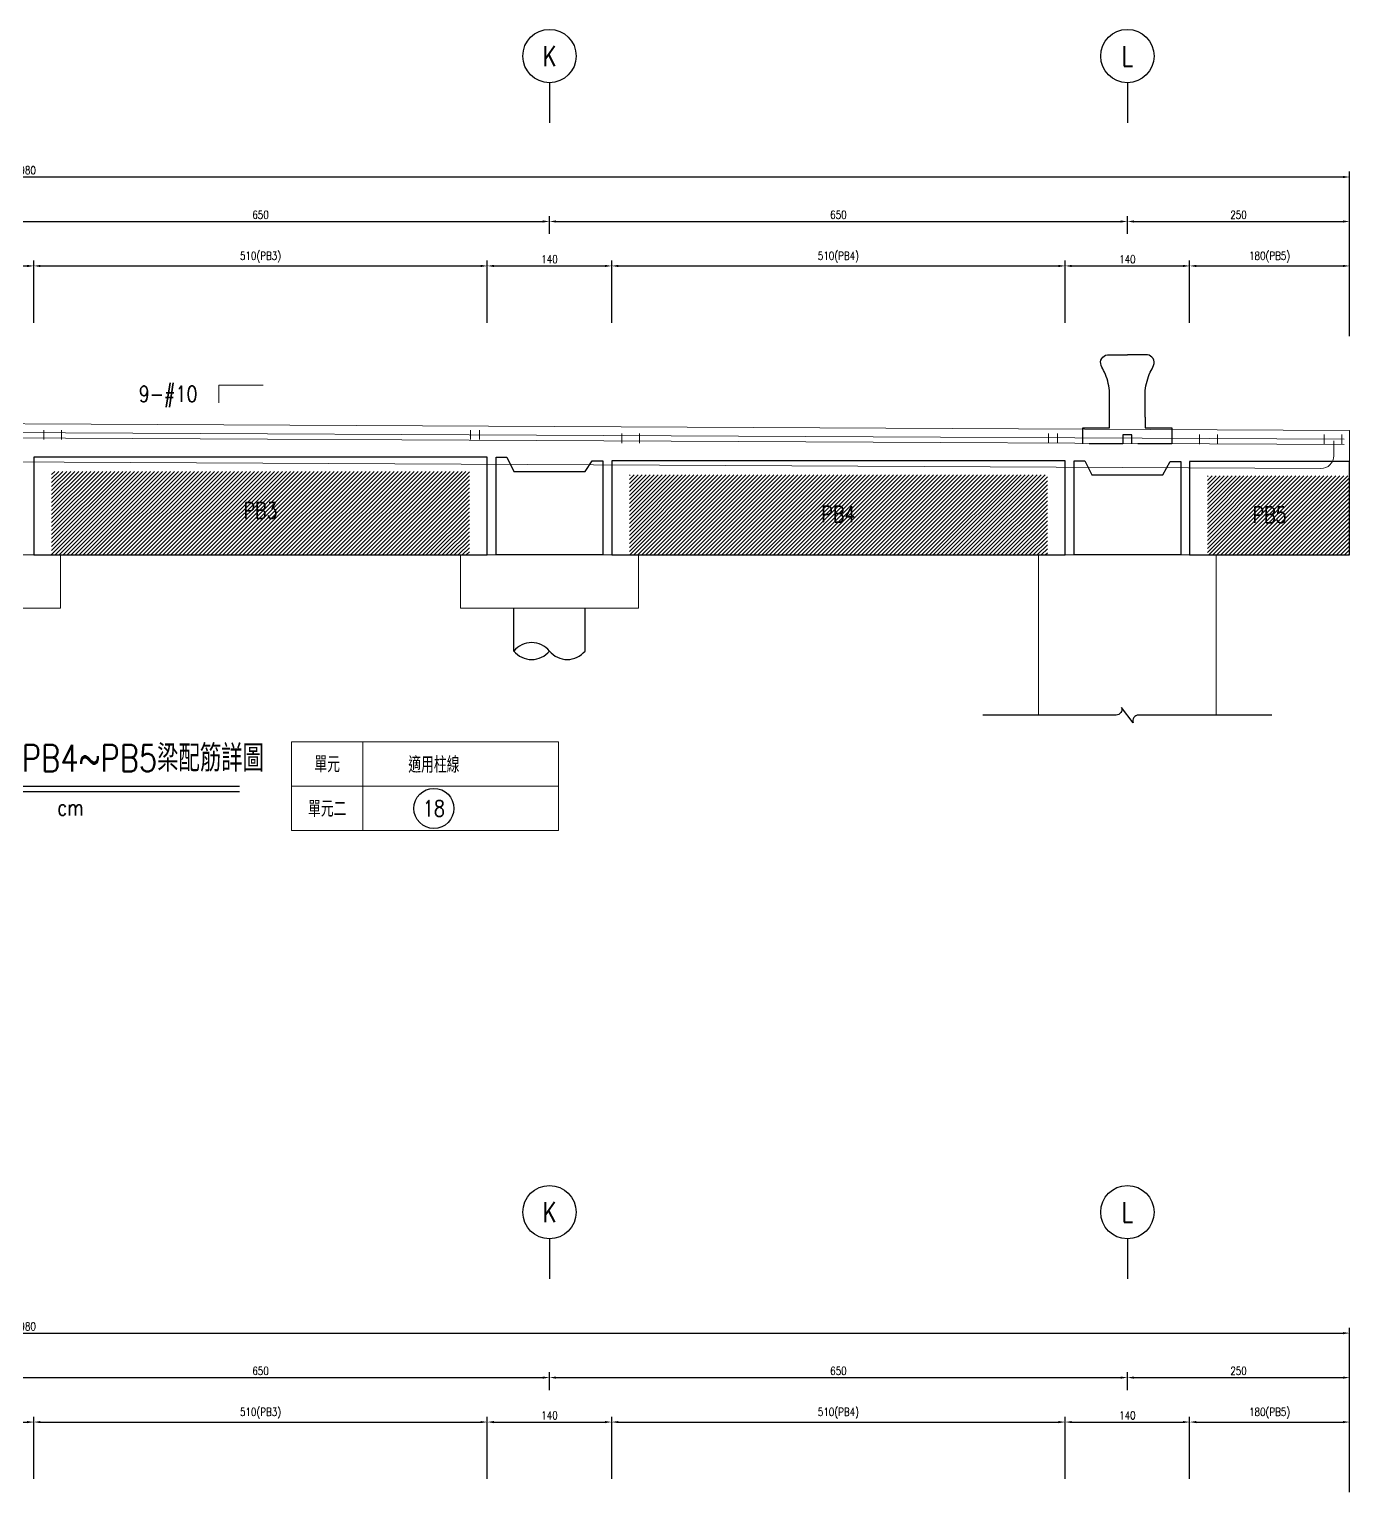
# Model space of a CAD drawing. Extents: x -4754 to 4976, y -23710 to 3942.
# Drawn here: x 1230 to 2715, y -15360 to -13709 of the extents above; entities that cross this region are included whole.
import ezdxf
from ezdxf.enums import TextEntityAlignment as Align

# ---------------------------------------------------------------- set-up
doc = ezdxf.new("R2010")
doc.units = 0
doc.header["$LTSCALE"] = 3
doc.linetypes.add('DASHED', pattern=[19.05, 12.7, -6.35])
doc.layers.get('0').update_dxf_attribs({"linetype": 'CONTINUOUS'})
doc.layers.add('HB_0', color=7, linetype='CONTINUOUS', transparency=0.5)
for name, color, linetype in [('HB_DIM', 1, 'CONTINUOUS'), ('HB_SYMBOLS', 7, 'CONTINUOUS'), ('HB_TXT_CTEXT', 2, 'CONTINUOUS'), ('鋼筋', 3, 'CONTINUOUS')]:
    doc.layers.add(name, color=color, linetype=linetype)
doc.styles.get("Standard").update_dxf_attribs({"font": 'ROMANS.shx', "width": 0.8, "bigfont": 'chineset.shx'})
doc.dimstyles.new('30', dxfattribs={"dimscale": 3, "dimtxt": 3, "dimasz": 2.5, "dimexe": 2, "dimexo": 2, "dimgap": 1, "dimtad": 1, "dimdsep": 46, "dimtxsty": 'Standard', "dimcen": 0, "dimclrd": 256, "dimclre": 256, "dimclrt": 2, "dimadec": 0, "dimazin": 0, "dimtfac": 1, "dimtix": 1, "dimtmove": 2, "dimatfit": 3, "dimfxl": 1, "dimtolj": 1, "dimtzin": 0, "dimarcsym": 0})

# ---------------------------------------------------------------- blocks, each defined once
blk = doc.blocks.new('fender_bottom')
at = {"color": 1, "linetype": 'Continuous'}
blk.add_lwpolyline([(162.5, 0), (12.5, 0, 0.529473), (6.7, -8.6), (-6.7, 8.6, -0.532815), (-12.5, 0), (-162.5, 0)], format="xyb", dxfattribs=at)
blk = doc.blocks.new('fender_top_transverse')
at = {"layer": 'HB_0', "color": 1, "linetype": 'Continuous'}
for points in [[(-20, 30), (-20, 60, 0.07193), (-25.7, 80.5, -0.041495), (-29.5, 88.2, -0.488993), (-22.5, 100), (0, 100)], [(20, 30), (20, 60, -0.07193), (25.7, 80.5, 0.041495), (29.5, 88.2, 0.488993), (22.5, 100), (0, 100)]]:
    blk.add_lwpolyline(points, format="xyb", dxfattribs=at)
at = {"layer": 'HB_0', "color": 252, "linetype": 'DASHED'}
blk.add_lwpolyline([(20, 30), (20, 18), (50, 18), (50, 0), (5, 0), (5, 10), (-5, 10), (-5, 0), (-50, 0), (-50, 18), (-20, 18), (-20, 30)], dxfattribs=at)
blk = doc.blocks.new('pile_vertical_with_pilecap')
at = {"linetype": 'Continuous'}
for p, q in [((-40, -48.1), (-40, 0)), ((-40, -48.1), (-40, 0)), ((40, -48.1), (40, 0)), ((40, -48.1), (40, 0))]:
    blk.add_line(p, q, dxfattribs=at)
for centre, start, end in [((-20, -64.1), 38.718, 141.282), ((-20, -64.1), 38.718, 141.282), ((-20, -32), 218.718, 321.282), ((-20, -32), 218.718, 321.282), ((20, -32), 218.718, 321.282), ((20, -32), 218.718, 321.282)]:
    blk.add_arc(centre, 25.6, start, end, dxfattribs=at)
blk = doc.blocks.new('line_guide')
at = {"color": 4, "linetype": 'Continuous'}
blk.add_line((0, 0), (0, -45), dxfattribs=at)
blk.add_circle((0, 30), 30, dxfattribs=at)
at = {"color": 4, "linetype": 'Continuous', "width": 0.8}
blk.add_attdef('A', text='', height=22.5, dxfattribs=at).set_placement((0, 30), align=Align.MIDDLE)
blk = doc.blocks.new('title_beam')
at = {"color": 3, "linetype": 'Continuous'}
blk.add_line((-241.2, 0), (241.2, 0), dxfattribs=at)
at = {"color": 1, "linetype": 'Continuous'}
blk.add_line((-241.2, -6), (241.2, -6), dxfattribs=at)
at = {"color": 3, "linetype": 'Continuous', "width": 0.8}
blk.add_attdef('TITLE', text='', height=30, dxfattribs=at).set_placement((0, 33), align=Align.MIDDLE)
at = {"linetype": 'Continuous', "width": 0.8}
blk.add_attdef('SCALE', text='', height=18, dxfattribs=at).set_placement((-40.6, -24), align=Align.MIDDLE)
blk.add_attdef('CM', (36.5, -33), '', height=18, dxfattribs=at)
blk = doc.blocks.new('line_tag')
at = {"layer": 'HB_SYMBOLS', "color": 4, "linetype": 'Continuous'}
blk.add_circle((0, 0), 22.5, dxfattribs=at)
at = {"color": 4, "linetype": 'Continuous', "width": 0.8}
blk.add_attdef('A', text='', height=18, dxfattribs=at).set_placement((0, 0), align=Align.MIDDLE)
blk = doc.blocks.new('*D1171')
at = {"layer": 'HB_DIM', "linetype": 'Continuous', "lineweight": -2}
for p, q in [((1094.6, -14038.8), (1094.6, -13968.8)), ((1102.1, -13974.8), (1227.1, -13974.8)), ((1234.6, -14038.8), (1234.6, -13968.8))]:
    blk.add_line(p, q, dxfattribs=at)
at = {"layer": 'HB_DIM'}
for points in [[(1102.1, -13973.6), (1102.1, -13976.1), (1094.6, -13974.8)], [(1227.1, -13976.1), (1227.1, -13973.6), (1234.6, -13974.8)]]:
    blk.add_solid(points, dxfattribs=at)
at = {"layer": 'HB_DIM', "color": 2, "linetype": 'Continuous', "insert": (1164.6, -13967.3), "char_height": 9, "attachment_point": 5, "rotation": 0}
blk.add_mtext('\\A1;140', dxfattribs=at)
blk = doc.blocks.new('*D1172')
at = {"layer": 'HB_DIM', "linetype": 'Continuous', "lineweight": -2}
for p, q in [((1234.6, -14038.8), (1234.6, -13968.8)), ((1242.1, -13974.8), (1737.1, -13974.8)), ((1744.6, -14038.8), (1744.6, -13968.8))]:
    blk.add_line(p, q, dxfattribs=at)
at = {"layer": 'HB_DIM'}
for points in [[(1242.1, -13973.6), (1242.1, -13976.1), (1234.6, -13974.8)], [(1737.1, -13976.1), (1737.1, -13973.6), (1744.6, -13974.8)]]:
    blk.add_solid(points, dxfattribs=at)
at = {"layer": 'HB_DIM', "color": 2, "linetype": 'Continuous', "insert": (1489.6, -13964.9), "char_height": 9, "attachment_point": 5, "rotation": 0}
blk.add_mtext('\\A1;510(PB3)', dxfattribs=at)
blk = doc.blocks.new('*D1173')
at = {"layer": 'HB_DIM', "linetype": 'Continuous', "lineweight": -2}
for p, q in [((1744.6, -14038.8), (1744.6, -13968.8)), ((1752.1, -13974.8), (1877.1, -13974.8)), ((1884.6, -14038.8), (1884.6, -13968.8))]:
    blk.add_line(p, q, dxfattribs=at)
at = {"layer": 'HB_DIM'}
for points in [[(1752.1, -13973.6), (1752.1, -13976.1), (1744.6, -13974.8)], [(1877.1, -13976.1), (1877.1, -13973.6), (1884.6, -13974.8)]]:
    blk.add_solid(points, dxfattribs=at)
at = {"layer": 'HB_DIM', "color": 2, "linetype": 'Continuous', "insert": (1814.6, -13967.3), "char_height": 9, "attachment_point": 5, "rotation": 0}
blk.add_mtext('\\A1;140', dxfattribs=at)
blk = doc.blocks.new('*D1174')
at = {"layer": 'HB_DIM', "linetype": 'Continuous', "lineweight": -2}
for p, q in [((1884.6, -14038.8), (1884.6, -13968.8)), ((1892.1, -13974.8), (2387.1, -13974.8)), ((2394.6, -14038.8), (2394.6, -13968.8))]:
    blk.add_line(p, q, dxfattribs=at)
at = {"layer": 'HB_DIM'}
for points in [[(1892.1, -13973.6), (1892.1, -13976.1), (1884.6, -13974.8)], [(2387.1, -13976.1), (2387.1, -13973.6), (2394.6, -13974.8)]]:
    blk.add_solid(points, dxfattribs=at)
at = {"layer": 'HB_DIM', "color": 2, "linetype": 'Continuous', "insert": (2139.6, -13964.9), "char_height": 9, "attachment_point": 5, "rotation": 0}
blk.add_mtext('\\A1;510(PB4)', dxfattribs=at)
blk = doc.blocks.new('*D1175')
at = {"layer": 'HB_DIM', "linetype": 'Continuous', "lineweight": -2}
for p, q in [((2394.6, -14038.8), (2394.6, -13968.8)), ((2402.1, -13974.8), (2527.1, -13974.8)), ((2534.6, -14038.8), (2534.6, -13968.8))]:
    blk.add_line(p, q, dxfattribs=at)
at = {"layer": 'HB_DIM'}
for points in [[(2402.1, -13973.6), (2402.1, -13976.1), (2394.6, -13974.8)], [(2527.1, -13976.1), (2527.1, -13973.6), (2534.6, -13974.8)]]:
    blk.add_solid(points, dxfattribs=at)
at = {"layer": 'HB_DIM', "color": 2, "linetype": 'Continuous', "insert": (2464.6, -13967.3), "char_height": 9, "attachment_point": 5, "rotation": 0}
blk.add_mtext('\\A1;140', dxfattribs=at)
blk = doc.blocks.new('*D1176')
at = {"layer": 'HB_DIM', "linetype": 'Continuous', "lineweight": -2}
for p, q in [((2534.6, -14038.8), (2534.6, -13968.8)), ((2542.1, -13974.8), (2707.1, -13974.8)), ((2714.6, -14038.8), (2714.6, -13968.8))]:
    blk.add_line(p, q, dxfattribs=at)
at = {"layer": 'HB_DIM'}
for points in [[(2542.1, -13973.6), (2542.1, -13976.1), (2534.6, -13974.8)], [(2707.1, -13976.1), (2707.1, -13973.6), (2714.6, -13974.8)]]:
    blk.add_solid(points, dxfattribs=at)
at = {"layer": 'HB_DIM', "color": 2, "linetype": 'Continuous', "insert": (2624.6, -13964.9), "char_height": 9, "attachment_point": 5, "rotation": 0}
blk.add_mtext('\\A1;180(PB5)', dxfattribs=at)
blk = doc.blocks.new('*D1179')
at = {"layer": 'HB_DIM', "linetype": 'Continuous', "lineweight": -2}
for p, q in [((-265.4, -14038.8), (-265.4, -13868.8)), ((-257.9, -13874.8), (2707.1, -13874.8)), ((2714.6, -14053.8), (2714.6, -13868.8))]:
    blk.add_line(p, q, dxfattribs=at)
at = {"layer": 'HB_DIM'}
for points in [[(-257.9, -13873.6), (-257.9, -13876.1), (-265.4, -13874.8)], [(2707.1, -13876.1), (2707.1, -13873.6), (2714.6, -13874.8)]]:
    blk.add_solid(points, dxfattribs=at)
at = {"layer": 'HB_DIM', "color": 2, "linetype": 'Continuous', "insert": (1224.6, -13867.3), "char_height": 9, "attachment_point": 5, "rotation": 0}
blk.add_mtext('\\A1;2980', dxfattribs=at)
blk = doc.blocks.new('*D1183')
at = {"layer": 'HB_DIM', "linetype": 'Continuous', "lineweight": -2}
for p, q in [((1164.6, -13938.8), (1164.6, -13918.8)), ((1172.1, -13924.8), (1807.1, -13924.8)), ((1814.6, -13938.8), (1814.6, -13918.8))]:
    blk.add_line(p, q, dxfattribs=at)
at = {"layer": 'HB_DIM'}
for points in [[(1172.1, -13923.6), (1172.1, -13926.1), (1164.6, -13924.8)], [(1807.1, -13926.1), (1807.1, -13923.6), (1814.6, -13924.8)]]:
    blk.add_solid(points, dxfattribs=at)
at = {"layer": 'HB_DIM', "color": 2, "linetype": 'Continuous', "insert": (1489.6, -13917.3), "char_height": 9, "attachment_point": 5, "rotation": 0}
blk.add_mtext('\\A1;650', dxfattribs=at)
blk = doc.blocks.new('*D1184')
at = {"layer": 'HB_DIM', "linetype": 'Continuous', "lineweight": -2}
for p, q in [((1814.6, -13938.8), (1814.6, -13918.8)), ((1822.1, -13924.8), (2457.1, -13924.8)), ((2464.6, -13938.8), (2464.6, -13918.8))]:
    blk.add_line(p, q, dxfattribs=at)
at = {"layer": 'HB_DIM'}
for points in [[(1822.1, -13923.6), (1822.1, -13926.1), (1814.6, -13924.8)], [(2457.1, -13926.1), (2457.1, -13923.6), (2464.6, -13924.8)]]:
    blk.add_solid(points, dxfattribs=at)
at = {"layer": 'HB_DIM', "color": 2, "linetype": 'Continuous', "insert": (2139.6, -13917.3), "char_height": 9, "attachment_point": 5, "rotation": 0}
blk.add_mtext('\\A1;650', dxfattribs=at)
blk = doc.blocks.new('*D1185')
at = {"layer": 'HB_DIM', "linetype": 'Continuous', "lineweight": -2}
for p, q in [((2464.6, -13938.8), (2464.6, -13918.8)), ((2472.1, -13924.8), (2707.1, -13924.8)), ((2714.6, -14038.8), (2714.6, -13918.8))]:
    blk.add_line(p, q, dxfattribs=at)
at = {"layer": 'HB_DIM'}
for points in [[(2472.1, -13923.6), (2472.1, -13926.1), (2464.6, -13924.8)], [(2707.1, -13926.1), (2707.1, -13923.6), (2714.6, -13924.8)]]:
    blk.add_solid(points, dxfattribs=at)
at = {"layer": 'HB_DIM', "color": 2, "linetype": 'Continuous', "insert": (2589.6, -13917.3), "char_height": 9, "attachment_point": 5, "rotation": 0}
blk.add_mtext('\\A1;250', dxfattribs=at)
blk = doc.blocks.new('*D1192')
at = {"layer": 'HB_DIM', "linetype": 'Continuous', "lineweight": -2}
for p, q in [((1094.6, -15338.8), (1094.6, -15268.8)), ((1234.6, -15338.8), (1234.6, -15268.8)), ((1102.1, -15274.8), (1227.1, -15274.8))]:
    blk.add_line(p, q, dxfattribs=at)
at = {"layer": 'HB_DIM'}
for points in [[(1102.1, -15273.6), (1102.1, -15276.1), (1094.6, -15274.8)], [(1227.1, -15276.1), (1227.1, -15273.6), (1234.6, -15274.8)]]:
    blk.add_solid(points, dxfattribs=at)
at = {"layer": 'HB_DIM', "color": 2, "linetype": 'Continuous', "insert": (1164.6, -15267.3), "char_height": 9, "attachment_point": 5, "rotation": 0}
blk.add_mtext('\\A1;140', dxfattribs=at)
blk = doc.blocks.new('*D1193')
at = {"layer": 'HB_DIM', "linetype": 'Continuous', "lineweight": -2}
for p, q in [((1234.6, -15338.8), (1234.6, -15268.8)), ((1744.6, -15338.8), (1744.6, -15268.8)), ((1242.1, -15274.8), (1737.1, -15274.8))]:
    blk.add_line(p, q, dxfattribs=at)
at = {"layer": 'HB_DIM'}
for points in [[(1242.1, -15273.6), (1242.1, -15276.1), (1234.6, -15274.8)], [(1737.1, -15276.1), (1737.1, -15273.6), (1744.6, -15274.8)]]:
    blk.add_solid(points, dxfattribs=at)
at = {"layer": 'HB_DIM', "color": 2, "linetype": 'Continuous', "insert": (1489.6, -15264.9), "char_height": 9, "attachment_point": 5, "rotation": 0}
blk.add_mtext('\\A1;510(PB3)', dxfattribs=at)
blk = doc.blocks.new('*D1194')
at = {"layer": 'HB_DIM', "linetype": 'Continuous', "lineweight": -2}
for p, q in [((1744.6, -15338.8), (1744.6, -15268.8)), ((1884.6, -15338.8), (1884.6, -15268.8)), ((1752.1, -15274.8), (1877.1, -15274.8))]:
    blk.add_line(p, q, dxfattribs=at)
at = {"layer": 'HB_DIM'}
for points in [[(1752.1, -15273.6), (1752.1, -15276.1), (1744.6, -15274.8)], [(1877.1, -15276.1), (1877.1, -15273.6), (1884.6, -15274.8)]]:
    blk.add_solid(points, dxfattribs=at)
at = {"layer": 'HB_DIM', "color": 2, "linetype": 'Continuous', "insert": (1814.6, -15267.3), "char_height": 9, "attachment_point": 5, "rotation": 0}
blk.add_mtext('\\A1;140', dxfattribs=at)
blk = doc.blocks.new('*D1195')
at = {"layer": 'HB_DIM', "linetype": 'Continuous', "lineweight": -2}
for p, q in [((1884.6, -15338.8), (1884.6, -15268.8)), ((2394.6, -15338.8), (2394.6, -15268.8)), ((1892.1, -15274.8), (2387.1, -15274.8))]:
    blk.add_line(p, q, dxfattribs=at)
at = {"layer": 'HB_DIM'}
for points in [[(1892.1, -15273.6), (1892.1, -15276.1), (1884.6, -15274.8)], [(2387.1, -15276.1), (2387.1, -15273.6), (2394.6, -15274.8)]]:
    blk.add_solid(points, dxfattribs=at)
at = {"layer": 'HB_DIM', "color": 2, "linetype": 'Continuous', "insert": (2139.6, -15264.9), "char_height": 9, "attachment_point": 5, "rotation": 0}
blk.add_mtext('\\A1;510(PB4)', dxfattribs=at)
blk = doc.blocks.new('*D1196')
at = {"layer": 'HB_DIM', "linetype": 'Continuous', "lineweight": -2}
for p, q in [((2394.6, -15338.8), (2394.6, -15268.8)), ((2534.6, -15338.8), (2534.6, -15268.8)), ((2402.1, -15274.8), (2527.1, -15274.8))]:
    blk.add_line(p, q, dxfattribs=at)
at = {"layer": 'HB_DIM'}
for points in [[(2402.1, -15273.6), (2402.1, -15276.1), (2394.6, -15274.8)], [(2527.1, -15276.1), (2527.1, -15273.6), (2534.6, -15274.8)]]:
    blk.add_solid(points, dxfattribs=at)
at = {"layer": 'HB_DIM', "color": 2, "linetype": 'Continuous', "insert": (2464.6, -15267.3), "char_height": 9, "attachment_point": 5, "rotation": 0}
blk.add_mtext('\\A1;140', dxfattribs=at)
blk = doc.blocks.new('*D1197')
at = {"layer": 'HB_DIM', "linetype": 'Continuous', "lineweight": -2}
for p, q in [((2534.6, -15338.8), (2534.6, -15268.8)), ((2714.6, -15338.8), (2714.6, -15268.8)), ((2542.1, -15274.8), (2707.1, -15274.8))]:
    blk.add_line(p, q, dxfattribs=at)
at = {"layer": 'HB_DIM'}
for points in [[(2542.1, -15273.6), (2542.1, -15276.1), (2534.6, -15274.8)], [(2707.1, -15276.1), (2707.1, -15273.6), (2714.6, -15274.8)]]:
    blk.add_solid(points, dxfattribs=at)
at = {"layer": 'HB_DIM', "color": 2, "linetype": 'Continuous', "insert": (2624.6, -15264.9), "char_height": 9, "attachment_point": 5, "rotation": 0}
blk.add_mtext('\\A1;180(PB5)', dxfattribs=at)
blk = doc.blocks.new('*D1200')
at = {"layer": 'HB_DIM', "linetype": 'Continuous', "lineweight": -2}
for p, q in [((-265.4, -15338.8), (-265.4, -15168.8)), ((2714.6, -15353.8), (2714.6, -15168.8)), ((-257.9, -15174.8), (2707.1, -15174.8))]:
    blk.add_line(p, q, dxfattribs=at)
at = {"layer": 'HB_DIM'}
for points in [[(-257.9, -15173.6), (-257.9, -15176.1), (-265.4, -15174.8)], [(2707.1, -15176.1), (2707.1, -15173.6), (2714.6, -15174.8)]]:
    blk.add_solid(points, dxfattribs=at)
at = {"layer": 'HB_DIM', "color": 2, "linetype": 'Continuous', "insert": (1224.6, -15167.3), "char_height": 9, "attachment_point": 5, "rotation": 0}
blk.add_mtext('\\A1;2980', dxfattribs=at)
blk = doc.blocks.new('*D1204')
at = {"layer": 'HB_DIM', "linetype": 'Continuous', "lineweight": -2}
for p, q in [((1164.6, -15238.8), (1164.6, -15218.8)), ((1814.6, -15238.8), (1814.6, -15218.8)), ((1172.1, -15224.8), (1807.1, -15224.8))]:
    blk.add_line(p, q, dxfattribs=at)
at = {"layer": 'HB_DIM'}
for points in [[(1172.1, -15223.6), (1172.1, -15226.1), (1164.6, -15224.8)], [(1807.1, -15226.1), (1807.1, -15223.6), (1814.6, -15224.8)]]:
    blk.add_solid(points, dxfattribs=at)
at = {"layer": 'HB_DIM', "color": 2, "linetype": 'Continuous', "insert": (1489.6, -15217.3), "char_height": 9, "attachment_point": 5, "rotation": 0}
blk.add_mtext('\\A1;650', dxfattribs=at)
blk = doc.blocks.new('*D1205')
at = {"layer": 'HB_DIM', "linetype": 'Continuous', "lineweight": -2}
for p, q in [((1814.6, -15238.8), (1814.6, -15218.8)), ((2464.6, -15238.8), (2464.6, -15218.8)), ((1822.1, -15224.8), (2457.1, -15224.8))]:
    blk.add_line(p, q, dxfattribs=at)
at = {"layer": 'HB_DIM'}
for points in [[(1822.1, -15223.6), (1822.1, -15226.1), (1814.6, -15224.8)], [(2457.1, -15226.1), (2457.1, -15223.6), (2464.6, -15224.8)]]:
    blk.add_solid(points, dxfattribs=at)
at = {"layer": 'HB_DIM', "color": 2, "linetype": 'Continuous', "insert": (2139.6, -15217.3), "char_height": 9, "attachment_point": 5, "rotation": 0}
blk.add_mtext('\\A1;650', dxfattribs=at)
blk = doc.blocks.new('*D1206')
at = {"layer": 'HB_DIM', "linetype": 'Continuous', "lineweight": -2}
for p, q in [((2464.6, -15238.8), (2464.6, -15218.8)), ((2714.6, -15338.8), (2714.6, -15218.8)), ((2472.1, -15224.8), (2707.1, -15224.8))]:
    blk.add_line(p, q, dxfattribs=at)
at = {"layer": 'HB_DIM'}
for points in [[(2472.1, -15223.6), (2472.1, -15226.1), (2464.6, -15224.8)], [(2707.1, -15226.1), (2707.1, -15223.6), (2714.6, -15224.8)]]:
    blk.add_solid(points, dxfattribs=at)
at = {"layer": 'HB_DIM', "color": 2, "linetype": 'Continuous', "insert": (2589.6, -15217.3), "char_height": 9, "attachment_point": 5, "rotation": 0}
blk.add_mtext('\\A1;250', dxfattribs=at)

msp = doc.modelspace()

# ---------------------------------------------------------------- hatches: boundary and pattern name
at = {"layer": 'HB_0', "linetype": 'Continuous'}
h = msp.add_hatch(dxfattribs=at)
h.set_pattern_fill('ANSI31', color=256, style=0)
h.paths.add_polyline_path([(1254.573, -14205.802), (1724.573, -14205.802), (1724.573, -14299.802), (1254.573, -14299.802)], flags=17)
h = msp.add_hatch(dxfattribs=at)
h.set_pattern_fill('ANSI31', color=256, style=0)
h.paths.add_polyline_path([(1904.573, -14209.802), (2374.573, -14209.802), (2374.573, -14299.802), (1904.573, -14299.802)], flags=17)
h = msp.add_hatch(dxfattribs=at)
h.set_pattern_fill('ANSI31', color=256, style=0)
h.paths.add_polyline_path([(2554.573, -14210.802), (2714.573, -14210.802), (2714.573, -14299.802), (2554.573, -14299.802)], flags=17)

# ---------------------------------------------------------------- linework, layer by layer
at = {"layer": 'HB_0', "lineweight": 5}
for p, q in [((2364.573, -14299.802, -250), (2364.573, -14479.802, -250)), ((2564.573, -14299.802, -250), (2564.573, -14479.802, -250))]:
    msp.add_line(p, q, dxfattribs=at)
msp.add_lwpolyline([(-225.427, -14299.802), (-225.427, -14219.802), (-265.427, -14219.802), (-265.427, -14144.802), (2714.573, -14159.802), (2714.573, -14299.802), (-225.427, -14299.802)], dxfattribs=at)
at = {"layer": 'HB_0', "color": 1, "linetype": 'Continuous'}
for points in [[(1234.573, -14299.802), (1254.573, -14299.802), (1724.573, -14299.802), (1744.573, -14299.802), (1744.573, -14189.802), (1724.573, -14189.802), (1254.573, -14189.802), (1234.573, -14189.802), (1234.573, -14299.802)], [(1754.573, -14299.802), (1754.573, -14189.802), (1766.573, -14189.802), (1774.573, -14205.802), (1854.573, -14205.802), (1862.573, -14193.802), (1874.573, -14193.802), (1874.573, -14299.802), (1754.573, -14299.802)], [(1884.573, -14299.802), (1904.573, -14299.802), (2374.573, -14299.802), (2394.573, -14299.802), (2394.573, -14193.802), (2374.573, -14193.802), (1904.573, -14193.802), (1884.573, -14193.802), (1884.573, -14299.802)], [(2404.573, -14299.802), (2404.573, -14193.802), (2416.573, -14193.802), (2424.573, -14209.802), (2504.573, -14209.802), (2512.573, -14194.802), (2524.573, -14194.802), (2524.573, -14299.802), (2404.573, -14299.802)], [(2534.573, -14299.802), (2554.573, -14299.802), (2714.573, -14299.802), (2714.573, -14194.802), (2554.573, -14194.802), (2534.573, -14194.802), (2534.573, -14299.802)]]:
    msp.add_lwpolyline(points, dxfattribs=at)
at = {"layer": 'HB_0', "lineweight": 5}
for points in [[(1064.573, -14359.802, -250), (1264.573, -14359.802, -250), (1264.573, -14299.802, -250), (1064.573, -14299.802, -250), (1064.573, -14359.802, -250)], [(1714.573, -14359.802, -250), (1914.573, -14359.802, -250), (1914.573, -14299.802, -250), (1714.573, -14299.802, -250), (1714.573, -14359.802, -250)]]:
    msp.add_polyline3d(points, dxfattribs=at)
at = {"layer": 'HB_DIM', "color": 1, "linetype": 'Continuous'}
for points in [[(1309.737, -14168.806, 0, 5, 0), (1314.047, -14154.439, 0, 0, 0), (1324.737, -14118.806, 0, 0, 0), (1342.737, -14118.806, 0, 0, 0)], [(1309.737, -14162.791, 0, 5, 0), (1314.578, -14148.594, 0, 0, 0), (1324.737, -14118.806, 0, 0, 0), (1342.737, -14118.806, 0, 0, 0)]]:
    msp.add_lwpolyline(points, format="xyseb", dxfattribs=at)
at = {"layer": 'HB_TXT_CTEXT', "color": 4, "lineweight": 5, "true_color": 0x00ffff}
for p, q in [((1604.573, -14509.802), (1604.573, -14609.802)), ((1524.573, -14559.802), (1824.573, -14559.802))]:
    msp.add_line(p, q, dxfattribs=at)
msp.add_lwpolyline([(1524.573, -14509.802), (1524.573, -14609.802), (1824.573, -14609.802), (1824.573, -14509.802), (1524.573, -14509.802)], dxfattribs=at)
at = {"layer": 'HB_TXT_CTEXT', "lineweight": 5}
msp.add_polyline3d([(1442.737, -14128.806, -37.12), (1442.737, -14108.806, -37.12), (1492.737, -14108.806, -37.12)], dxfattribs=at)
at = {"layer": '鋼筋', "lineweight": 5}
for p, q in [((-64.989, -14155.811, -37.12), (2708.523, -14169.771, -37.12)), ((-64.989, -14155.811, -24.747), (2708.523, -14169.771, -24.747)), ((-64.989, -14155.811, -12.373), (2708.523, -14169.771, -12.373)), ((-64.989, -14155.811), (2708.523, -14169.771)), ((-64.989, -14155.811, 12.373), (2708.523, -14169.771, 12.373)), ((-64.989, -14155.811, 24.747), (2708.523, -14169.771, 24.747)), ((-64.989, -14155.811, 37.12), (2708.523, -14169.771, 37.12)), ((-59.02, -14161.841, -37.12), (2708.493, -14175.771, -37.12)), ((-59.02, -14161.841, 37.12), (2708.493, -14175.771, 37.12)), ((1245.843, -14159.337, -36.23), (1245.843, -14159.337, 36.23)), ((1245.843, -14162.512, 39.405), (1245.843, -14170.132, 39.405)), ((1245.843, -14170.145, -33.087), (1245.843, -14164.757, -38.475)), ((1265.843, -14159.337, -36.23), (1265.843, -14159.337, 36.23)), ((1265.843, -14162.512, 39.405), (1265.843, -14170.132, 39.405)), ((1265.843, -14170.145, -33.087), (1265.843, -14164.757, -38.475)), ((1725.843, -14159.337, -36.23), (1725.843, -14159.337, 36.23)), ((1725.843, -14162.512, 39.405), (1725.843, -14170.132, 39.405)), ((1725.843, -14170.145, -33.087), (1725.843, -14164.757, -38.475)), ((1735.843, -14159.337, -36.23), (1735.843, -14159.337, 36.23)), ((1735.843, -14162.512, 39.405), (1735.843, -14170.132, 39.405)), ((1735.843, -14170.145, -33.087), (1735.843, -14164.757, -38.475)), ((1895.843, -14163.337, -36.57), (1895.843, -14163.337, 36.57)), ((1915.843, -14163.337, -36.57), (1915.843, -14163.337, 36.57)), ((2375.843, -14163.337, -36.57), (2375.843, -14163.337, 36.57)), ((2385.843, -14163.337, -36.57), (2385.843, -14163.337, 36.57)), ((2545.843, -14164.337, -36.23), (2545.843, -14164.337, 36.23)), ((2565.843, -14164.337, -36.23), (2565.843, -14164.337, 36.23)), ((2685.843, -14164.337, -36.23), (2685.843, -14164.337, 36.23)), ((2705.843, -14164.337, -36.23), (2705.843, -14164.337, 36.23)), ((1895.843, -14166.512, 39.745), (1895.843, -14174.132, 39.745)), ((1895.843, -14174.145, -33.427), (1895.843, -14168.757, -38.815)), ((1915.843, -14166.512, 39.745), (1915.843, -14174.132, 39.745)), ((1915.843, -14174.145, -33.427), (1915.843, -14168.757, -38.815)), ((2375.843, -14166.512, 39.745), (2375.843, -14174.132, 39.745)), ((2375.843, -14174.145, -33.427), (2375.843, -14168.757, -38.815)), ((2385.843, -14166.512, 39.745), (2385.843, -14174.132, 39.745)), ((2385.843, -14174.145, -33.427), (2385.843, -14168.757, -38.815)), ((2545.843, -14167.512, 39.405), (2545.843, -14175.132, 39.405)), ((2545.843, -14175.145, -33.087), (2545.843, -14169.757, -38.475)), ((2565.843, -14167.512, 39.405), (2565.843, -14175.132, 39.405)), ((2565.843, -14175.145, -33.087), (2565.843, -14169.757, -38.475)), ((2685.843, -14167.512, 39.405), (2685.843, -14175.132, 39.405)), ((2685.843, -14175.145, -33.087), (2685.843, -14169.757, -38.475)), ((2696.687, -14188.221, -37.62), (2696.77, -14171.601, -37.62)), ((2696.687, -14188.221, -22.572), (2696.77, -14171.601, -22.572)), ((2696.687, -14188.221, -7.524), (2696.77, -14171.601, -7.524)), ((2696.687, -14188.221, 7.524), (2696.77, -14171.601, 7.524)), ((2696.687, -14188.221, 22.572), (2696.77, -14171.601, 22.572)), ((2696.687, -14188.221, 37.62), (2696.77, -14171.601, 37.62)), ((2705.843, -14167.512, 39.405), (2705.843, -14175.132, 39.405)), ((2705.843, -14175.145, -33.087), (2705.843, -14169.757, -38.475)), ((-232.897, -14187.965, -37.62), (2682.124, -14202.638, -37.62)), ((-232.897, -14187.965, -22.572), (2682.124, -14202.638, -22.572)), ((-232.897, -14187.965, -7.524), (2682.124, -14202.638, -7.524)), ((-232.897, -14187.965, 7.524), (2682.124, -14202.638, 7.524)), ((-232.897, -14187.965, 22.572), (2682.124, -14202.638, 22.572)), ((-232.897, -14187.965, 37.62), (2682.124, -14202.638, 37.62))]:
    msp.add_line(p, q, dxfattribs=at)
at = {"layer": '鋼筋', "lineweight": 5, "extrusion": (1, -3.67394e-16, 0)}
for centre in [(-14162.512, -36.23, 1245.843), (-14162.512, -36.23, 1265.843), (-14162.512, -36.23, 1725.843), (-14162.512, -36.23, 1735.843), (-14166.512, -36.57, 1895.843), (-14166.512, -36.57, 1915.843), (-14166.512, -36.57, 2375.843), (-14166.512, -36.57, 2385.843), (-14167.512, -36.23, 2545.843), (-14167.512, -36.23, 2565.843), (-14167.512, -36.23, 2685.843), (-14167.512, -36.23, 2705.843)]:
    msp.add_arc(centre, 3.175, 225, 0, dxfattribs=at)
at = {"layer": '鋼筋', "lineweight": 5, "extrusion": (1, -3.67394e-16, -2.60373e-38)}
for centre in [(-14162.512, 36.23, 1245.843), (-14162.512, 36.23, 1265.843), (-14162.512, 36.23, 1725.843), (-14162.512, 36.23, 1735.843), (-14167.512, 36.23, 2545.843), (-14167.512, 36.23, 2565.843), (-14167.512, 36.23, 2685.843), (-14167.512, 36.23, 2705.843)]:
    msp.add_arc(centre, 3.175, 0, 90, dxfattribs=at)
at = {"layer": '鋼筋', "lineweight": 5, "extrusion": (1, -3.67394e-16, -9.79979e-37)}
for centre in [(-14166.512, 36.57, 1895.843), (-14166.512, 36.57, 1915.843), (-14166.512, 36.57, 2375.843), (-14166.512, 36.57, 2385.843)]:
    msp.add_arc(centre, 3.175, 0, 90, dxfattribs=at)
at = {"layer": '鋼筋', "lineweight": 5}
for centre in [(2682.197, -14188.148, -37.62), (2682.197, -14188.148, -22.572), (2682.197, -14188.148, -7.524), (2682.197, -14188.148, 7.524), (2682.197, -14188.148, 22.572), (2682.197, -14188.148, 37.62)]:
    msp.add_arc(centre, 14.49, 269.711601, 359.711601, dxfattribs=at)

# ---------------------------------------------------------------- block references
at = {"layer": 'HB_0', "linetype": 'Continuous'}
for p, values in [((1814.573, -13768.802), {'A': 'K'}), ((2464.573, -13768.802), {'A': 'L'}), ((1814.573, -15068.802), {'A': 'K'}), ((2464.573, -15068.802), {'A': 'L'})]:
    msp.add_blockref('line_guide', p, dxfattribs=at).add_auto_attribs(values)
for name, p in [('fender_top_transverse', (2464.573, -14174.802, -250)), ('pile_vertical_with_pilecap', (1814.573, -14359.802, -250)), ('fender_bottom', (2464.573, -14479.802, -250))]:
    msp.add_blockref(name, p, dxfattribs=at)
at = {"layer": 'HB_TXT_CTEXT', "linetype": 'Continuous'}
for name, p, values in [('title_beam', (1224.573, -14559.802), {'TITLE': 'PB1~PB2~PB3~PB4~PB5梁配筋詳圖', 'SCALE': '1:60', 'CM': 'cm'}), ('line_tag', (1684.573, -14584.802), {'A': '18'})]:
    msp.add_blockref(name, p, dxfattribs=at).add_auto_attribs(values)

# ---------------------------------------------------------------- texts
at = {"layer": 'HB_TXT_CTEXT', "linetype": 'Continuous', "width": 0.8}
msp.add_text(' 9-#10', height=18, dxfattribs=at).set_placement((1342.737, -14118.806, -37.12), align=Align.MIDDLE_LEFT)
for s, p in [('PB3', (1489.573, -14249.802)), ('PB4', (2139.573, -14253.802)), ('PB5', (2624.573, -14254.802)), ('單元', (1564.573, -14534.802)), ('適用柱線', (1684.573, -14534.802)), ('單元二', (1564.573, -14584.802))]:
    msp.add_text(s, height=18, dxfattribs=at).set_placement(p, align=Align.MIDDLE)

# ---------------------------------------------------------------- dimensions: what is measured, and where the dimension line sits
at = {"layer": 'HB_DIM', "linetype": 'Continuous'}
for base, p1, p2, picture, middle in [((2714.573, -13874.802), (-265.427, -14044.802), (2714.573, -14059.802), '*D1179', (1224.573, -13867.302)), ((1814.573, -13924.802), (1164.573, -13944.802, 681), (1814.573, -13944.802, 1331), '*D1183', (1489.573, -13917.302)), ((2464.573, -13924.802), (1814.573, -13944.802, 1331), (2464.573, -13944.802, 1981), '*D1184', (2139.573, -13917.302)), ((2714.573, -13924.802), (2464.573, -13944.802, 1981), (2714.573, -14044.802), '*D1185', (2589.573, -13917.302)), ((1234.573, -13974.802), (1094.573, -14044.802), (1234.573, -14044.802), '*D1171', (1164.573, -13967.302)), ((1884.573, -13974.802), (1744.573, -14044.802), (1884.573, -14044.802), '*D1173', (1814.573, -13967.302)), ((2534.573, -13974.802), (2394.573, -14044.802), (2534.573, -14044.802), '*D1175', (2464.573, -13967.302)), ((2714.573, -15174.802), (-265.427, -15344.802), (2714.573, -15359.802), '*D1200', (1224.573, -15167.302)), ((1814.573, -15224.802), (1164.573, -15244.802, 181), (1814.573, -15244.802, 831), '*D1204', (1489.573, -15217.302)), ((2464.573, -15224.802), (1814.573, -15244.802, 831), (2464.573, -15244.802, 1481), '*D1205', (2139.573, -15217.302)), ((2714.573, -15224.802), (2464.573, -15244.802, 1481), (2714.573, -15344.802), '*D1206', (2589.573, -15217.302)), ((1234.573, -15274.802), (1094.573, -15344.802), (1234.573, -15344.802), '*D1192', (1164.573, -15267.302)), ((1884.573, -15274.802), (1744.573, -15344.802), (1884.573, -15344.802), '*D1194', (1814.573, -15267.302)), ((2534.573, -15274.802), (2394.573, -15344.802), (2534.573, -15344.802), '*D1196', (2464.573, -15267.302))]:
    dim = msp.add_linear_dim(base=base, p1=p1, p2=p2, angle=0, dimstyle='30', override={"dimdec": 0, "dimpost": '<>'}, dxfattribs=at)
    dim.commit()
    dim.dimension.update_dxf_attribs({"geometry": picture, "text_midpoint": middle})
for base, p1, p2, text, picture, middle in [((1744.573, -13974.802), (1234.573, -14044.802), (1744.573, -14044.802), '<>(PB3)', '*D1172', (1489.573, -13964.944)), ((2394.573, -13974.802), (1884.573, -14044.802), (2394.573, -14044.802), '<>(PB4)', '*D1174', (2139.573, -13964.944)), ((2714.573, -13974.802), (2534.573, -14044.802), (2714.573, -14044.802), '<>(PB5)', '*D1176', (2624.573, -13964.944)), ((1744.573, -15274.802), (1234.573, -15344.802), (1744.573, -15344.802), '<>(PB3)', '*D1193', (1489.573, -15264.944)), ((2394.573, -15274.802), (1884.573, -15344.802), (2394.573, -15344.802), '<>(PB4)', '*D1195', (2139.573, -15264.944)), ((2714.573, -15274.802), (2534.573, -15344.802), (2714.573, -15344.802), '<>(PB5)', '*D1197', (2624.573, -15264.944))]:
    dim = msp.add_linear_dim(base=base, p1=p1, p2=p2, angle=0, text=text, dimstyle='30', override={"dimdec": 0, "dimpost": '<>'}, dxfattribs=at)
    dim.commit()
    dim.dimension.update_dxf_attribs({"geometry": picture, "text_midpoint": middle})

doc.saveas('drawing.dxf')
